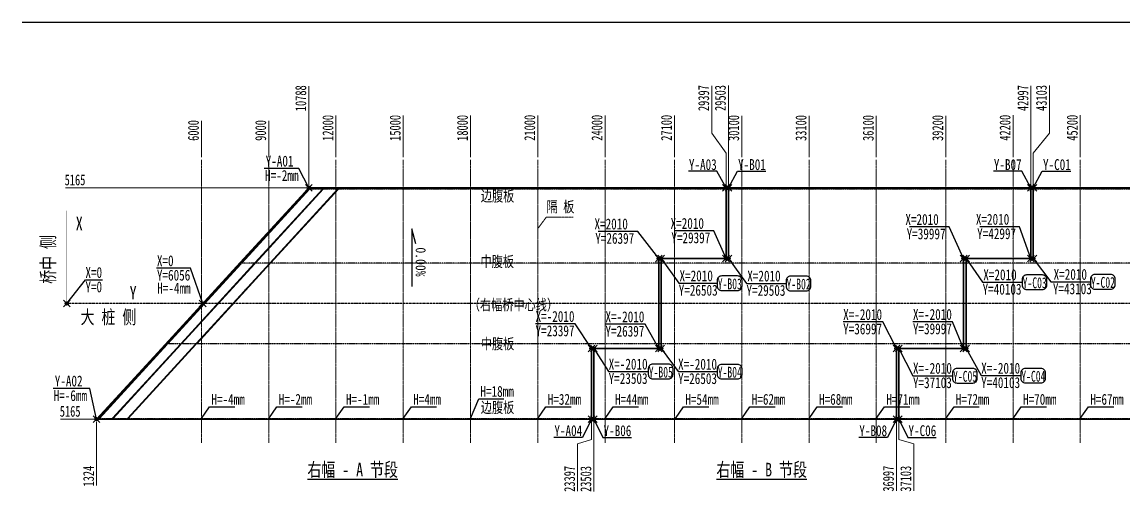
# Model space of a CAD drawing. Extents: x -158665 to 747974, y -1078007 to -307893.
# Drawn here: x 396359 to 445508, y -745301 to -723696 of the extents above; entities that cross this region are included whole.
import ezdxf

# ---------------------------------------------------------------- set-up
doc = ezdxf.new("R2010")
doc.units = 0
doc.header["$LTSCALE"] = 0.02
doc.header["$MEASUREMENT"] = 0
doc.header["$PDMODE"] = 35
doc.header["$PDSIZE"] = 150
for name, pattern in [('CENTER', [2, 1.25, -0.25, 0.25, -0.25]), ('CENTER2', [28.575, 19.05, -3.175, 3.175, -3.175]), ('PHANTOM', [63.5, 31.75, -6.35, 6.35, -6.35, 6.35, -6.35])]:
    doc.linetypes.add(name, pattern=pattern)
doc.layers.get('0').update_dxf_attribs({"linetype": 'CONTINUOUS'})
doc.layers.get('Defpoints').update_dxf_attribs({"linetype": 'CONTINUOUS'})
doc.layers.add('1图框轮廓', color=7, linetype='CONTINUOUS', lineweight=35)
doc.layers.add('3中心线层', color=1, linetype='CENTER', lineweight=13)
doc.styles.add('仿宋', font='仿宋_GB2312_1.ttf', dxfattribs={"width": 0.7})
doc.dimstyles.new('180', dxfattribs={"dimscale": 180, "dimtxt": 2.7, "dimasz": 2.5, "dimexe": 1.25, "dimexo": 0.625, "dimtad": 1, "dimdec": 0, "dimdsep": 46, "dimtxsty": '仿宋', "dimcen": 2.5, "dimclrd": 3, "dimclre": 3, "dimclrt": 4, "dimazin": 0, "dimtfac": 1, "dimtdec": 0, "dimtmove": 0, "dimatfit": 3, "dimfxl": 1.25, "dimlwd": 13, "dimlwe": 13, "dimarcsym": 0})

# ---------------------------------------------------------------- blocks, each defined once
blk = doc.blocks.new('*D371')
at = {"color": 3, "lineweight": 13, "ltscale": 3}
for p, q in [((427120, -728654), (427120, -726544)), ((427758, -729554), (427120, -728654)), ((427758, -730989), (427758, -729554))]:
    blk.add_line(p, q, dxfattribs=at)
at = {"layer": 'Defpoints', "color": 0, "ltscale": 3}
for p in [(427120, -727754), (427758, -731101), (398361, -736266)]:
    blk.add_point(p, dxfattribs=at)
at = {"color": 4, "ltscale": 3, "insert": (426764, -727093), "char_height": 486, "attachment_point": 5, "rotation": 90, "style": '仿宋'}
blk.add_mtext('29397', dxfattribs=at)
blk = doc.blocks.new('*D372')
at = {"color": 3, "lineweight": 13, "ltscale": 3}
blk.add_line((427864, -730989), (427864, -726535), dxfattribs=at)
at = {"layer": 'Defpoints', "color": 0, "ltscale": 3}
for p in [(427864, -727754), (427864, -731101), (398361, -736266)]:
    blk.add_point(p, dxfattribs=at)
at = {"color": 4, "ltscale": 3, "insert": (427509, -727088), "char_height": 486, "attachment_point": 5, "rotation": 90, "style": '仿宋'}
blk.add_mtext('29503', dxfattribs=at)
blk = doc.blocks.new('*D373')
at = {"color": 3, "lineweight": 13, "ltscale": 3}
blk.add_line((441358, -730989), (441358, -726542), dxfattribs=at)
at = {"layer": 'Defpoints', "color": 0, "ltscale": 3}
for p in [(441358, -727754), (441358, -731101), (398361, -736266)]:
    blk.add_point(p, dxfattribs=at)
at = {"color": 4, "ltscale": 3, "insert": (441003, -727092), "char_height": 486, "attachment_point": 5, "rotation": 90, "style": '仿宋'}
blk.add_mtext('42997', dxfattribs=at)
blk = doc.blocks.new('*D374')
at = {"color": 3, "lineweight": 13, "ltscale": 3}
for p, q in [((442183, -728654), (442183, -726533)), ((441464, -729554), (442183, -728654)), ((441464, -730989), (441464, -729554))]:
    blk.add_line(p, q, dxfattribs=at)
at = {"layer": 'Defpoints', "color": 0, "ltscale": 3}
for p in [(442183, -727754), (441464, -731101), (398361, -736266)]:
    blk.add_point(p, dxfattribs=at)
at = {"color": 4, "ltscale": 3, "insert": (441827, -727087), "char_height": 486, "attachment_point": 5, "rotation": 90, "style": '仿宋'}
blk.add_mtext('43103', dxfattribs=at)
blk = doc.blocks.new('*D375')
at = {"color": 3, "lineweight": 13, "ltscale": 3}
for p, q in [((463048, -728654), (463048, -726547)), ((464208, -729554), (463048, -728654)), ((464208, -730989), (464208, -729554))]:
    blk.add_line(p, q, dxfattribs=at)
at = {"layer": 'Defpoints', "color": 0, "ltscale": 3}
for p in [(463048, -727754), (464208, -731101), (398361, -736266)]:
    blk.add_point(p, dxfattribs=at)
at = {"color": 4, "ltscale": 3, "insert": (462692, -727095), "char_height": 486, "attachment_point": 5, "rotation": 90, "style": '仿宋'}
blk.add_mtext('65847', dxfattribs=at)
blk = doc.blocks.new('*D376')
at = {"color": 3, "lineweight": 13, "ltscale": 3}
for p, q in [((463842, -728654), (463842, -726538)), ((464314, -729554), (463842, -728654)), ((464314, -730989), (464314, -729554))]:
    blk.add_line(p, q, dxfattribs=at)
at = {"layer": 'Defpoints', "color": 0, "ltscale": 3}
for p in [(463842, -727754), (464314, -731101), (398361, -736266)]:
    blk.add_point(p, dxfattribs=at)
at = {"color": 4, "ltscale": 3, "insert": (463487, -727090), "char_height": 486, "attachment_point": 5, "rotation": 90, "style": '仿宋'}
blk.add_mtext('65953', dxfattribs=at)
blk = doc.blocks.new('*D377')
at = {"color": 3, "lineweight": 13, "ltscale": 3}
for p, q in [((486576, -728654), (486576, -726547)), ((486258, -729554), (486576, -728654)), ((486258, -730989), (486258, -729554))]:
    blk.add_line(p, q, dxfattribs=at)
at = {"layer": 'Defpoints', "color": 0, "ltscale": 3}
for p in [(486576, -727754), (486258, -731101), (398361, -736266)]:
    blk.add_point(p, dxfattribs=at)
at = {"color": 4, "ltscale": 3, "insert": (486221, -727095), "char_height": 486, "attachment_point": 5, "rotation": 90, "style": '仿宋'}
blk.add_mtext('87897', dxfattribs=at)
blk = doc.blocks.new('*D378')
at = {"color": 3, "lineweight": 13, "ltscale": 3}
for p, q in [((487369, -728654), (487369, -726538)), ((486364, -729554), (487369, -728654)), ((486364, -730989), (486364, -729554))]:
    blk.add_line(p, q, dxfattribs=at)
at = {"layer": 'Defpoints', "color": 0, "ltscale": 3}
for p in [(487369, -727754), (486364, -731101), (398361, -736266)]:
    blk.add_point(p, dxfattribs=at)
at = {"color": 4, "ltscale": 3, "insert": (487013, -727090), "char_height": 486, "attachment_point": 5, "rotation": 90, "style": '仿宋'}
blk.add_mtext('88003', dxfattribs=at)
blk = doc.blocks.new('*D379')
at = {"color": 3, "lineweight": 13, "ltscale": 3}
blk.add_line((404361, -729734), (404361, -728101), dxfattribs=at)
at = {"layer": 'Defpoints', "color": 0, "ltscale": 3}
for p in [(404361, -729087), (404361, -729846), (398361, -736266)]:
    blk.add_point(p, dxfattribs=at)
at = {"color": 4, "ltscale": 3, "insert": (404005, -728537), "char_height": 486, "attachment_point": 5, "rotation": 90, "style": '仿宋'}
blk.add_mtext('6000', dxfattribs=at)
blk = doc.blocks.new('*D380')
at = {"color": 3, "lineweight": 13, "ltscale": 3}
blk.add_line((407361, -729734), (407361, -728101), dxfattribs=at)
at = {"layer": 'Defpoints', "color": 0, "ltscale": 3}
for p in [(407361, -729087), (407361, -729846), (398361, -736266)]:
    blk.add_point(p, dxfattribs=at)
at = {"color": 4, "ltscale": 3, "insert": (407005, -728537), "char_height": 486, "attachment_point": 5, "rotation": 90, "style": '仿宋'}
blk.add_mtext('9000', dxfattribs=at)
blk = doc.blocks.new('*D381')
at = {"color": 3, "lineweight": 13, "ltscale": 3}
blk.add_line((409149, -730989), (409149, -726557), dxfattribs=at)
at = {"layer": 'Defpoints', "color": 0, "ltscale": 3}
for p in [(409149, -727754), (409149, -731101), (398361, -736266)]:
    blk.add_point(p, dxfattribs=at)
at = {"color": 4, "ltscale": 3, "insert": (408793, -727099), "char_height": 486, "attachment_point": 5, "rotation": 90, "style": '仿宋'}
blk.add_mtext('10788', dxfattribs=at)
blk = doc.blocks.new('*D382')
at = {"color": 3, "lineweight": 13, "ltscale": 3}
blk.add_line((410361, -729734), (410361, -727873), dxfattribs=at)
at = {"layer": 'Defpoints', "color": 0, "ltscale": 3}
for p in [(410361, -729087), (410361, -729846), (398361, -736266)]:
    blk.add_point(p, dxfattribs=at)
at = {"color": 4, "ltscale": 3, "insert": (410005, -728423), "char_height": 486, "attachment_point": 5, "rotation": 90, "style": '仿宋'}
blk.add_mtext('12000', dxfattribs=at)
blk = doc.blocks.new('*D383')
at = {"color": 3, "lineweight": 13, "ltscale": 3}
blk.add_line((413361, -729734), (413361, -727873), dxfattribs=at)
at = {"layer": 'Defpoints', "color": 0, "ltscale": 3}
for p in [(413361, -729087), (413361, -729846), (398361, -736266)]:
    blk.add_point(p, dxfattribs=at)
at = {"color": 4, "ltscale": 3, "insert": (413005, -728423), "char_height": 486, "attachment_point": 5, "rotation": 90, "style": '仿宋'}
blk.add_mtext('15000', dxfattribs=at)
blk = doc.blocks.new('*D384')
at = {"color": 3, "lineweight": 13, "ltscale": 3}
blk.add_line((416361, -729734), (416361, -727873), dxfattribs=at)
at = {"layer": 'Defpoints', "color": 0, "ltscale": 3}
for p in [(416361, -729087), (416361, -729846), (398361, -736266)]:
    blk.add_point(p, dxfattribs=at)
at = {"color": 4, "ltscale": 3, "insert": (416005, -728423), "char_height": 486, "attachment_point": 5, "rotation": 90, "style": '仿宋'}
blk.add_mtext('18000', dxfattribs=at)
blk = doc.blocks.new('*D385')
at = {"color": 3, "lineweight": 13, "ltscale": 3}
blk.add_line((419361, -729734), (419361, -727862), dxfattribs=at)
at = {"layer": 'Defpoints', "color": 0, "ltscale": 3}
for p in [(419361, -729087), (419361, -729846), (398361, -736266)]:
    blk.add_point(p, dxfattribs=at)
at = {"color": 4, "ltscale": 3, "insert": (419005, -728418), "char_height": 486, "attachment_point": 5, "rotation": 90, "style": '仿宋'}
blk.add_mtext('21000', dxfattribs=at)
blk = doc.blocks.new('*D386')
at = {"color": 3, "lineweight": 13, "ltscale": 3}
blk.add_line((428461, -729734), (428461, -727880), dxfattribs=at)
at = {"layer": 'Defpoints', "color": 0, "ltscale": 3}
for p in [(428461, -729087), (428461, -729846), (398361, -736266)]:
    blk.add_point(p, dxfattribs=at)
at = {"color": 4, "ltscale": 3, "insert": (428105, -728427), "char_height": 486, "attachment_point": 5, "rotation": 90, "style": '仿宋'}
blk.add_mtext('30100', dxfattribs=at)
blk = doc.blocks.new('*D387')
at = {"color": 3, "lineweight": 13, "ltscale": 3}
blk.add_line((431461, -729734), (431461, -727880), dxfattribs=at)
at = {"layer": 'Defpoints', "color": 0, "ltscale": 3}
for p in [(431461, -729087), (431461, -729846), (398361, -736266)]:
    blk.add_point(p, dxfattribs=at)
at = {"color": 4, "ltscale": 3, "insert": (431105, -728427), "char_height": 486, "attachment_point": 5, "rotation": 90, "style": '仿宋'}
blk.add_mtext('33100', dxfattribs=at)
blk = doc.blocks.new('*D388')
at = {"color": 3, "lineweight": 13, "ltscale": 3}
blk.add_line((434461, -729734), (434461, -727880), dxfattribs=at)
at = {"layer": 'Defpoints', "color": 0, "ltscale": 3}
for p in [(434461, -729087), (434461, -729846), (398361, -736266)]:
    blk.add_point(p, dxfattribs=at)
at = {"color": 4, "ltscale": 3, "insert": (434105, -728427), "char_height": 486, "attachment_point": 5, "rotation": 90, "style": '仿宋'}
blk.add_mtext('36100', dxfattribs=at)
blk = doc.blocks.new('*D391')
at = {"color": 3, "lineweight": 13, "ltscale": 3}
blk.add_line((437561, -729734), (437561, -727880), dxfattribs=at)
at = {"layer": 'Defpoints', "color": 0, "ltscale": 3}
for p in [(437561, -729087), (437561, -729846), (398361, -736266)]:
    blk.add_point(p, dxfattribs=at)
at = {"color": 4, "ltscale": 3, "insert": (437205, -728427), "char_height": 486, "attachment_point": 5, "rotation": 90, "style": '仿宋'}
blk.add_mtext('39200', dxfattribs=at)
blk = doc.blocks.new('*D392')
at = {"color": 3, "lineweight": 13, "ltscale": 3}
blk.add_line((443561, -729734), (443561, -727860), dxfattribs=at)
at = {"layer": 'Defpoints', "color": 0, "ltscale": 3}
for p in [(443561, -729087), (443561, -729846), (398361, -736266)]:
    blk.add_point(p, dxfattribs=at)
at = {"color": 4, "ltscale": 3, "insert": (443205, -728417), "char_height": 486, "attachment_point": 5, "rotation": 90, "style": '仿宋'}
blk.add_mtext('45200', dxfattribs=at)
blk = doc.blocks.new('*D393')
at = {"color": 3, "lineweight": 13, "ltscale": 3}
blk.add_line((422361, -729734), (422361, -727862), dxfattribs=at)
at = {"layer": 'Defpoints', "color": 0, "ltscale": 3}
for p in [(422361, -729087), (422361, -729846), (398361, -736266)]:
    blk.add_point(p, dxfattribs=at)
at = {"color": 4, "ltscale": 3, "insert": (422005, -728418), "char_height": 486, "attachment_point": 5, "rotation": 90, "style": '仿宋'}
blk.add_mtext('24000', dxfattribs=at)
blk = doc.blocks.new('*D394')
at = {"color": 3, "lineweight": 13, "ltscale": 3}
blk.add_line((425461, -729734), (425461, -727862), dxfattribs=at)
at = {"layer": 'Defpoints', "color": 0, "ltscale": 3}
for p in [(425461, -729087), (425461, -729846), (398361, -736266)]:
    blk.add_point(p, dxfattribs=at)
at = {"color": 4, "ltscale": 3, "insert": (425105, -728418), "char_height": 486, "attachment_point": 5, "rotation": 90, "style": '仿宋'}
blk.add_mtext('27100', dxfattribs=at)
blk = doc.blocks.new('*D395')
at = {"color": 3, "lineweight": 13, "ltscale": 3}
blk.add_line((446561, -729734), (446561, -727860), dxfattribs=at)
at = {"layer": 'Defpoints', "color": 0, "ltscale": 3}
for p in [(446561, -729087), (446561, -729846), (398361, -736266)]:
    blk.add_point(p, dxfattribs=at)
at = {"color": 4, "ltscale": 3, "insert": (446205, -728417), "char_height": 486, "attachment_point": 5, "rotation": 90, "style": '仿宋'}
blk.add_mtext('48200', dxfattribs=at)
blk = doc.blocks.new('*D396')
at = {"color": 3, "lineweight": 13, "ltscale": 3}
blk.add_line((449561, -729734), (449561, -727867), dxfattribs=at)
at = {"layer": 'Defpoints', "color": 0, "ltscale": 3}
for p in [(449561, -729087), (449561, -729846), (398361, -736266)]:
    blk.add_point(p, dxfattribs=at)
at = {"color": 4, "ltscale": 3, "insert": (449205, -728421), "char_height": 486, "attachment_point": 5, "rotation": 90, "style": '仿宋'}
blk.add_mtext('51200', dxfattribs=at)
blk = doc.blocks.new('*D397')
at = {"color": 3, "lineweight": 13, "ltscale": 3}
blk.add_line((452461, -729734), (452461, -727867), dxfattribs=at)
at = {"layer": 'Defpoints', "color": 0, "ltscale": 3}
for p in [(452461, -729087), (452461, -729846), (398361, -736266)]:
    blk.add_point(p, dxfattribs=at)
at = {"color": 4, "ltscale": 3, "insert": (452105, -728421), "char_height": 486, "attachment_point": 5, "rotation": 90, "style": '仿宋'}
blk.add_mtext('54100', dxfattribs=at)
blk = doc.blocks.new('*D398')
at = {"color": 3, "lineweight": 13, "ltscale": 3}
blk.add_line((455561, -729734), (455561, -727867), dxfattribs=at)
at = {"layer": 'Defpoints', "color": 0, "ltscale": 3}
for p in [(455561, -729087), (455561, -729846), (398361, -736266)]:
    blk.add_point(p, dxfattribs=at)
at = {"color": 4, "ltscale": 3, "insert": (455205, -728421), "char_height": 486, "attachment_point": 5, "rotation": 90, "style": '仿宋'}
blk.add_mtext('57200', dxfattribs=at)
blk = doc.blocks.new('*D399')
at = {"color": 3, "lineweight": 13, "ltscale": 3}
blk.add_line((458661, -729734), (458661, -727865), dxfattribs=at)
at = {"layer": 'Defpoints', "color": 0, "ltscale": 3}
for p in [(458661, -729087), (458661, -729846), (398361, -736266)]:
    blk.add_point(p, dxfattribs=at)
at = {"color": 4, "ltscale": 3, "insert": (458305, -728420), "char_height": 486, "attachment_point": 5, "rotation": 90, "style": '仿宋'}
blk.add_mtext('60300', dxfattribs=at)
blk = doc.blocks.new('*D400')
at = {"color": 3, "lineweight": 13, "ltscale": 3}
blk.add_line((461561, -729734), (461561, -727865), dxfattribs=at)
at = {"layer": 'Defpoints', "color": 0, "ltscale": 3}
for p in [(461561, -729087), (461561, -729846), (398361, -736266)]:
    blk.add_point(p, dxfattribs=at)
at = {"color": 4, "ltscale": 3, "insert": (461205, -728420), "char_height": 486, "attachment_point": 5, "rotation": 90, "style": '仿宋'}
blk.add_mtext('63200', dxfattribs=at)
blk = doc.blocks.new('*D401')
at = {"color": 3, "lineweight": 13, "ltscale": 3}
blk.add_line((440561, -729734), (440561, -727860), dxfattribs=at)
at = {"layer": 'Defpoints', "color": 0, "ltscale": 3}
for p in [(440561, -729087), (440561, -729846), (398361, -736266)]:
    blk.add_point(p, dxfattribs=at)
at = {"color": 4, "ltscale": 3, "insert": (440205, -728417), "char_height": 486, "attachment_point": 5, "rotation": 90, "style": '仿宋'}
blk.add_mtext('42200', dxfattribs=at)
blk = doc.blocks.new('*D402')
at = {"color": 3, "lineweight": 13, "ltscale": 3}
blk.add_line((464661, -729734), (464661, -727865), dxfattribs=at)
at = {"layer": 'Defpoints', "color": 0, "ltscale": 3}
for p in [(464661, -729087), (464661, -729846), (398361, -736266)]:
    blk.add_point(p, dxfattribs=at)
at = {"color": 4, "ltscale": 3, "insert": (464305, -728420), "char_height": 486, "attachment_point": 5, "rotation": 90, "style": '仿宋'}
blk.add_mtext('66300', dxfattribs=at)
blk = doc.blocks.new('*D403')
at = {"color": 3, "lineweight": 13, "ltscale": 3}
blk.add_line((467661, -729734), (467661, -727865), dxfattribs=at)
at = {"layer": 'Defpoints', "color": 0, "ltscale": 3}
for p in [(467661, -729087), (467661, -729846), (398361, -736266)]:
    blk.add_point(p, dxfattribs=at)
at = {"color": 4, "ltscale": 3, "insert": (467305, -728420), "char_height": 486, "attachment_point": 5, "rotation": 90, "style": '仿宋'}
blk.add_mtext('69300', dxfattribs=at)
blk = doc.blocks.new('*D404')
at = {"color": 3, "lineweight": 13, "ltscale": 3}
blk.add_line((470661, -729734), (470661, -727865), dxfattribs=at)
at = {"layer": 'Defpoints', "color": 0, "ltscale": 3}
for p in [(470661, -729087), (470661, -729846), (398361, -736266)]:
    blk.add_point(p, dxfattribs=at)
at = {"color": 4, "ltscale": 3, "insert": (470305, -728420), "char_height": 486, "attachment_point": 5, "rotation": 90, "style": '仿宋'}
blk.add_mtext('72300', dxfattribs=at)
blk = doc.blocks.new('*D405')
at = {"color": 3, "lineweight": 13, "ltscale": 3}
blk.add_line((473661, -729734), (473661, -727865), dxfattribs=at)
at = {"layer": 'Defpoints', "color": 0, "ltscale": 3}
for p in [(473661, -729087), (473661, -729846), (398361, -736266)]:
    blk.add_point(p, dxfattribs=at)
at = {"color": 4, "ltscale": 3, "insert": (473305, -728420), "char_height": 486, "attachment_point": 5, "rotation": 90, "style": '仿宋'}
blk.add_mtext('75300', dxfattribs=at)
blk = doc.blocks.new('*D406')
at = {"color": 3, "lineweight": 13, "ltscale": 3}
blk.add_line((476661, -729734), (476661, -727865), dxfattribs=at)
at = {"layer": 'Defpoints', "color": 0, "ltscale": 3}
for p in [(476661, -729087), (476661, -729846), (398361, -736266)]:
    blk.add_point(p, dxfattribs=at)
at = {"color": 4, "ltscale": 3, "insert": (476305, -728420), "char_height": 486, "attachment_point": 5, "rotation": 90, "style": '仿宋'}
blk.add_mtext('78300', dxfattribs=at)
blk = doc.blocks.new('*D407')
at = {"color": 3, "lineweight": 13, "ltscale": 3}
blk.add_line((479661, -729734), (479661, -727865), dxfattribs=at)
at = {"layer": 'Defpoints', "color": 0, "ltscale": 3}
for p in [(479661, -729087), (479661, -729846), (398361, -736266)]:
    blk.add_point(p, dxfattribs=at)
at = {"color": 4, "ltscale": 3, "insert": (479305, -728420), "char_height": 486, "attachment_point": 5, "rotation": 90, "style": '仿宋'}
blk.add_mtext('81300', dxfattribs=at)
blk = doc.blocks.new('*D408')
at = {"color": 3, "lineweight": 13, "ltscale": 3}
blk.add_line((482761, -729734), (482761, -727865), dxfattribs=at)
at = {"layer": 'Defpoints', "color": 0, "ltscale": 3}
for p in [(482761, -729087), (482761, -729846), (398361, -736266)]:
    blk.add_point(p, dxfattribs=at)
at = {"color": 4, "ltscale": 3, "insert": (482405, -728420), "char_height": 486, "attachment_point": 5, "rotation": 90, "style": '仿宋'}
blk.add_mtext('84400', dxfattribs=at)
blk = doc.blocks.new('*D409')
at = {"color": 3, "lineweight": 13, "ltscale": 3}
blk.add_line((485761, -729734), (485761, -727865), dxfattribs=at)
at = {"layer": 'Defpoints', "color": 0, "ltscale": 3}
for p in [(485761, -729087), (485761, -729846), (398361, -736266)]:
    blk.add_point(p, dxfattribs=at)
at = {"color": 4, "ltscale": 3, "insert": (485405, -728420), "char_height": 486, "attachment_point": 5, "rotation": 90, "style": '仿宋'}
blk.add_mtext('87400', dxfattribs=at)
blk = doc.blocks.new('*D410')
at = {"color": 3, "lineweight": 13, "ltscale": 3}
blk.add_line((488761, -729734), (488761, -727865), dxfattribs=at)
at = {"layer": 'Defpoints', "color": 0, "ltscale": 3}
for p in [(488761, -729087), (488761, -729846), (398361, -736266)]:
    blk.add_point(p, dxfattribs=at)
at = {"color": 4, "ltscale": 3, "insert": (488405, -728420), "char_height": 486, "attachment_point": 5, "rotation": 90, "style": '仿宋'}
blk.add_mtext('90400', dxfattribs=at)
blk = doc.blocks.new('*D411')
at = {"color": 3, "lineweight": 13, "ltscale": 3}
blk.add_line((491761, -729734), (491761, -727865), dxfattribs=at)
at = {"layer": 'Defpoints', "color": 0, "ltscale": 3}
for p in [(491761, -729087), (491761, -729846), (398361, -736266)]:
    blk.add_point(p, dxfattribs=at)
at = {"color": 4, "ltscale": 3, "insert": (491405, -728420), "char_height": 486, "attachment_point": 5, "rotation": 90, "style": '仿宋'}
blk.add_mtext('93400', dxfattribs=at)
blk = doc.blocks.new('*D412')
at = {"color": 3, "lineweight": 13, "ltscale": 3}
blk.add_line((494761, -729734), (494761, -727865), dxfattribs=at)
at = {"layer": 'Defpoints', "color": 0, "ltscale": 3}
for p in [(494761, -729087), (494761, -729846), (398361, -736266)]:
    blk.add_point(p, dxfattribs=at)
at = {"color": 4, "ltscale": 3, "insert": (494405, -728420), "char_height": 486, "attachment_point": 5, "rotation": 90, "style": '仿宋'}
blk.add_mtext('96400', dxfattribs=at)
blk = doc.blocks.new('*D413')
at = {"color": 3, "lineweight": 13, "ltscale": 3}
blk.add_line((497761, -729734), (497761, -727865), dxfattribs=at)
at = {"layer": 'Defpoints', "color": 0, "ltscale": 3}
for p in [(497761, -729087), (497761, -729846), (398361, -736266)]:
    blk.add_point(p, dxfattribs=at)
at = {"color": 4, "ltscale": 3, "insert": (497405, -728420), "char_height": 486, "attachment_point": 5, "rotation": 90, "style": '仿宋'}
blk.add_mtext('99400', dxfattribs=at)
blk = doc.blocks.new('*D414')
at = {"color": 3, "lineweight": 13, "ltscale": 3}
blk.add_line((500761, -729734), (500761, -727637), dxfattribs=at)
at = {"layer": 'Defpoints', "color": 0, "ltscale": 3}
for p in [(500761, -729087), (500761, -729846), (398361, -736266)]:
    blk.add_point(p, dxfattribs=at)
at = {"color": 4, "ltscale": 3, "insert": (500405, -728306), "char_height": 486, "attachment_point": 5, "rotation": 90, "style": '仿宋'}
blk.add_mtext('102400', dxfattribs=at)
blk = doc.blocks.new('*D415')
at = {"color": 3, "lineweight": 13, "ltscale": 3}
blk.add_line((503761, -729734), (503761, -727637), dxfattribs=at)
at = {"layer": 'Defpoints', "color": 0, "ltscale": 3}
for p in [(503761, -729087), (503761, -729846), (398361, -736266)]:
    blk.add_point(p, dxfattribs=at)
at = {"color": 4, "ltscale": 3, "insert": (503405, -728306), "char_height": 486, "attachment_point": 5, "rotation": 90, "style": '仿宋'}
blk.add_mtext('105400', dxfattribs=at)
blk = doc.blocks.new('*D416')
at = {"color": 3, "lineweight": 13, "ltscale": 3}
blk.add_line((506536, -730989), (506536, -726321), dxfattribs=at)
at = {"layer": 'Defpoints', "color": 0, "ltscale": 3}
for p in [(506536, -727754), (506536, -731101), (398361, -736266)]:
    blk.add_point(p, dxfattribs=at)
at = {"color": 4, "ltscale": 3, "insert": (506180, -726981), "char_height": 486, "attachment_point": 5, "rotation": 90, "style": '仿宋'}
blk.add_mtext('108175', dxfattribs=at)
blk = doc.blocks.new('*D421')
at = {"color": 3, "lineweight": 13, "ltscale": 3}
blk.add_line((506648, -731101), (508686, -731101), dxfattribs=at)
at = {"layer": 'Defpoints', "color": 0, "ltscale": 3}
for p in [(506536, -731101), (507719, -731101), (398361, -736266)]:
    blk.add_point(p, dxfattribs=at)
at = {"color": 4, "ltscale": 3, "insert": (508259, -730746), "char_height": 486, "attachment_point": 5, "style": '仿宋'}
blk.add_mtext('5165', dxfattribs=at)
blk = doc.blocks.new('*D422')
at = {"color": 3, "lineweight": 13, "ltscale": 3}
blk.add_line((500684, -741431), (508702, -741431), dxfattribs=at)
at = {"layer": 'Defpoints', "color": 0, "ltscale": 3}
for p in [(398361, -736266), (500572, -741431), (507734, -741431)]:
    blk.add_point(p, dxfattribs=at)
at = {"color": 4, "ltscale": 3, "insert": (508274, -741076), "char_height": 486, "attachment_point": 5, "style": '仿宋'}
blk.add_mtext('5165', dxfattribs=at)
blk = doc.blocks.new('*D423')
at = {"color": 3, "lineweight": 13, "ltscale": 3}
blk.add_line((502627, -738066), (508670, -738066), dxfattribs=at)
at = {"layer": 'Defpoints', "color": 0, "ltscale": 3}
for p in [(398361, -736266), (502514, -738066), (507692, -738066)]:
    blk.add_point(p, dxfattribs=at)
at = {"color": 4, "ltscale": 3, "insert": (508237, -737711), "char_height": 486, "attachment_point": 5, "style": '仿宋'}
blk.add_mtext('1800', dxfattribs=at)
blk = doc.blocks.new('*D424')
at = {"color": 3, "lineweight": 13, "ltscale": 3}
blk.add_line((504705, -734466), (508618, -734466), dxfattribs=at)
at = {"layer": 'Defpoints', "color": 0, "ltscale": 3}
for p in [(504593, -734466), (507639, -734466), (398361, -736266)]:
    blk.add_point(p, dxfattribs=at)
at = {"color": 4, "ltscale": 3, "insert": (508185, -734111), "char_height": 486, "attachment_point": 5, "style": '仿宋'}
blk.add_mtext('1800', dxfattribs=at)
blk = doc.blocks.new('*D425')
at = {"color": 3, "lineweight": 13, "ltscale": 3}
for p, q in [((506625, -731141), (507413, -731141)), ((507413, -731141), (506866, -731824)), ((506866, -731824), (508733, -731824))]:
    blk.add_line(p, q, dxfattribs=at)
at = {"layer": 'Defpoints', "color": 0, "ltscale": 3}
for p in [(506513, -731141), (507766, -731824), (398361, -736266)]:
    blk.add_point(p, dxfattribs=at)
at = {"color": 4, "ltscale": 3, "insert": (508306, -731469), "char_height": 486, "attachment_point": 5, "style": '仿宋'}
blk.add_mtext('5125', dxfattribs=at)
blk = doc.blocks.new('*D426')
at = {"color": 3, "lineweight": 13, "ltscale": 3}
for p, q in [((505952, -741391), (506852, -740591)), ((506852, -740591), (508720, -740591)), ((500707, -741391), (505952, -741391))]:
    blk.add_line(p, q, dxfattribs=at)
at = {"layer": 'Defpoints', "color": 0, "ltscale": 3}
for p in [(398361, -736266), (507752, -740591), (500595, -741391)]:
    blk.add_point(p, dxfattribs=at)
at = {"color": 4, "ltscale": 3, "insert": (508292, -740235), "char_height": 486, "attachment_point": 5, "style": '仿宋'}
blk.add_mtext('5125', dxfattribs=at)
blk = doc.blocks.new('*D427')
at = {"color": 3, "lineweight": 13, "ltscale": 3}
blk.add_line((399685, -741544), (399685, -744393), dxfattribs=at)
at = {"layer": 'Defpoints', "color": 0, "ltscale": 3}
for p in [(398361, -736266), (399685, -741431), (399685, -743430)]:
    blk.add_point(p, dxfattribs=at)
at = {"color": 4, "ltscale": 3, "insert": (399329, -743968), "char_height": 486, "attachment_point": 5, "rotation": 90, "style": '仿宋'}
blk.add_mtext('1324', dxfattribs=at)
blk = doc.blocks.new('*D428')
at = {"color": 3, "lineweight": 13, "ltscale": 3}
for p, q in [((421758, -741544), (421758, -742331)), ((421758, -742331), (421137, -742530)), ((421137, -742530), (421137, -744640))]:
    blk.add_line(p, q, dxfattribs=at)
at = {"layer": 'Defpoints', "color": 0, "ltscale": 3}
for p in [(398361, -736266), (421758, -741431), (421137, -743430)]:
    blk.add_point(p, dxfattribs=at)
at = {"color": 4, "ltscale": 3, "insert": (420782, -744091), "char_height": 486, "attachment_point": 5, "rotation": 90, "style": '仿宋'}
blk.add_mtext('23397', dxfattribs=at)
blk = doc.blocks.new('*D429')
at = {"color": 3, "lineweight": 13, "ltscale": 3}
blk.add_line((421864, -741544), (421864, -744649), dxfattribs=at)
at = {"layer": 'Defpoints', "color": 0, "ltscale": 3}
for p in [(398361, -736266), (421864, -741431), (421864, -743430)]:
    blk.add_point(p, dxfattribs=at)
at = {"color": 4, "ltscale": 3, "insert": (421509, -744096), "char_height": 486, "attachment_point": 5, "rotation": 90, "style": '仿宋'}
blk.add_mtext('23503', dxfattribs=at)
blk = doc.blocks.new('*D430')
at = {"color": 3, "lineweight": 13, "ltscale": 3}
blk.add_line((435358, -741544), (435358, -744621), dxfattribs=at)
at = {"layer": 'Defpoints', "color": 0, "ltscale": 3}
for p in [(398361, -736266), (435358, -741431), (435358, -743430)]:
    blk.add_point(p, dxfattribs=at)
at = {"color": 4, "ltscale": 3, "insert": (435003, -744082), "char_height": 486, "attachment_point": 5, "rotation": 90, "style": '仿宋'}
blk.add_mtext('36997', dxfattribs=at)
blk = doc.blocks.new('*D431')
at = {"color": 3, "lineweight": 13, "ltscale": 3}
for p, q in [((435464, -741544), (435464, -742331)), ((435464, -742331), (436133, -742530)), ((436133, -742530), (436133, -744631))]:
    blk.add_line(p, q, dxfattribs=at)
at = {"layer": 'Defpoints', "color": 0, "ltscale": 3}
for p in [(398361, -736266), (435464, -741431), (436133, -743430)]:
    blk.add_point(p, dxfattribs=at)
at = {"color": 4, "ltscale": 3, "insert": (435778, -744086), "char_height": 486, "attachment_point": 5, "rotation": 90, "style": '仿宋'}
blk.add_mtext('37103', dxfattribs=at)
blk = doc.blocks.new('*D432')
at = {"color": 3, "lineweight": 13, "ltscale": 3}
for p, q in [((458308, -741544), (458308, -742331)), ((458308, -742331), (457569, -742530)), ((457569, -742530), (457569, -744634))]:
    blk.add_line(p, q, dxfattribs=at)
at = {"layer": 'Defpoints', "color": 0, "ltscale": 3}
for p in [(398361, -736266), (458308, -741431), (457569, -743430)]:
    blk.add_point(p, dxfattribs=at)
at = {"color": 4, "ltscale": 3, "insert": (457213, -744088), "char_height": 486, "attachment_point": 5, "rotation": 90, "style": '仿宋'}
blk.add_mtext('59947', dxfattribs=at)
blk = doc.blocks.new('*D433')
at = {"color": 3, "lineweight": 13, "ltscale": 3}
for p, q in [((458414, -741544), (458414, -742331)), ((458414, -742331), (458554, -742530)), ((458554, -742530), (458554, -744645))]:
    blk.add_line(p, q, dxfattribs=at)
at = {"layer": 'Defpoints', "color": 0, "ltscale": 3}
for p in [(398361, -736266), (458414, -741431), (458554, -743430)]:
    blk.add_point(p, dxfattribs=at)
at = {"color": 4, "ltscale": 3, "insert": (458199, -744094), "char_height": 486, "attachment_point": 5, "rotation": 90, "style": '仿宋'}
blk.add_mtext('60053', dxfattribs=at)
blk = doc.blocks.new('*D434')
at = {"color": 3, "lineweight": 13, "ltscale": 3}
blk.add_line((480258, -741544), (480258, -744636), dxfattribs=at)
at = {"layer": 'Defpoints', "color": 0, "ltscale": 3}
for p in [(398361, -736266), (480258, -741431), (480258, -743430)]:
    blk.add_point(p, dxfattribs=at)
at = {"color": 4, "ltscale": 3, "insert": (479903, -744089), "char_height": 486, "attachment_point": 5, "rotation": 90, "style": '仿宋'}
blk.add_mtext('81897', dxfattribs=at)
blk = doc.blocks.new('*D435')
at = {"color": 3, "lineweight": 13, "ltscale": 3}
for p, q in [((480364, -741544), (480364, -742331)), ((480364, -742331), (481085, -742530)), ((481085, -742530), (481085, -744645))]:
    blk.add_line(p, q, dxfattribs=at)
at = {"layer": 'Defpoints', "color": 0, "ltscale": 3}
for p in [(398361, -736266), (480364, -741431), (481085, -743430)]:
    blk.add_point(p, dxfattribs=at)
at = {"color": 4, "ltscale": 3, "insert": (480729, -744094), "char_height": 486, "attachment_point": 5, "rotation": 90, "style": '仿宋'}
blk.add_mtext('82003', dxfattribs=at)
blk = doc.blocks.new('*D436')
at = {"color": 3, "lineweight": 13, "ltscale": 3}
blk.add_line((500572, -741544), (500572, -744851), dxfattribs=at)
at = {"layer": 'Defpoints', "color": 0, "ltscale": 3}
for p in [(398361, -736266), (500572, -741431), (500572, -743430)]:
    blk.add_point(p, dxfattribs=at)
at = {"color": 4, "ltscale": 3, "insert": (500216, -744197), "char_height": 486, "attachment_point": 5, "rotation": 90, "style": '仿宋'}
blk.add_mtext('102211', dxfattribs=at)
blk = doc.blocks.new('*D437')
at = {"color": 3, "lineweight": 13, "ltscale": 3}
blk.add_line((399572, -741431), (398078, -741431), dxfattribs=at)
at = {"layer": 'Defpoints', "color": 0, "ltscale": 3}
for p in [(398361, -736266), (399046, -741431), (399685, -741431)]:
    blk.add_point(p, dxfattribs=at)
at = {"color": 4, "ltscale": 3, "insert": (398506, -741076), "char_height": 486, "attachment_point": 5, "style": '仿宋'}
blk.add_mtext('5165', dxfattribs=at)
blk = doc.blocks.new('*D438')
at = {"color": 3, "lineweight": 13, "ltscale": 3}
blk.add_line((409036, -731101), (398294, -731101), dxfattribs=at)
at = {"layer": 'Defpoints', "color": 0, "ltscale": 3}
for p in [(399262, -731101), (409149, -731101), (398361, -736266)]:
    blk.add_point(p, dxfattribs=at)
at = {"color": 4, "ltscale": 3, "insert": (398722, -730746), "char_height": 486, "attachment_point": 5, "style": '仿宋'}
blk.add_mtext('5165', dxfattribs=at)

msp = doc.modelspace()

# ---------------------------------------------------------------- linework, layer by layer
at = {"color": 33, "ltscale": 3}
msp.add_line((396359.5, -723696.1), (511169.6, -723696.1), dxfattribs=at)
at = {"color": 7, "linetype": 'PHANTOM', "ltscale": 10}
for p, q in [((506112.6, -731141), (409112.2, -731141)), ((409112.2, -731141), (506512.6, -731141)), ((504592.9, -734466), (406066, -734466)), ((502514.4, -738066), (402767.8, -738066)), ((399721.6, -741391), (500594.7, -741391))]:
    msp.add_line(p, q, dxfattribs=at)
at = {"color": 33}
for p, q in [((423819.7, -733042.5), (422052.3, -733042.5)), ((424758.1, -734256), (423819.7, -733042.5)), ((427212.7, -733019.3), (425445.4, -733019.3)), ((427758.1, -734256), (427212.7, -733019.3)), ((437707.4, -732842.7), (435940.1, -732842.7)), ((438358.1, -734256), (437707.4, -732842.7)), ((440852, -732834.9), (439084.6, -732834.9)), ((441358.1, -734256), (440852, -732834.9)), ((424864.1, -734256), (425656.7, -735359.1)), ((427864.1, -734256), (428667.4, -735367.1)), ((438464.1, -734256), (439197.8, -735311.5)), ((441464.1, -734256), (442241.5, -735293.7)), ((403873.7, -734687), (402358.5, -734687)), ((404416.9, -736266), (403873.7, -734687)), ((398360.9, -736266), (399185, -735209.5)), ((399185, -735209.5), (399943.6, -735209.5)), ((425656.7, -735359.1), (427366.3, -735359.1)), ((428667.4, -735367.1), (430434.8, -735367.1)), ((439197.8, -735311.5), (440965.2, -735311.5)), ((442241.5, -735293.7), (444008.8, -735293.7)), ((421029.5, -737171.5), (419262.1, -737171.5)), ((421758.1, -738276), (421029.5, -737171.5)), ((424147.3, -737186.2), (422379.9, -737186.2)), ((424758.1, -738276), (424147.3, -737186.2)), ((434749.2, -737086.7), (432981.9, -737086.7)), ((435358.1, -738276), (434749.2, -737086.7)), ((437860.9, -737081.7), (436093.6, -737081.7)), ((438358.1, -738276), (437860.9, -737081.7)), ((421864.1, -738276), (422522.4, -739299.1)), ((424864.1, -738276), (425618.6, -739304)), ((435464.1, -738276), (436094.6, -739486.1)), ((438464.1, -738276), (439138.7, -739482.9)), ((422522.4, -739299.1), (424289.8, -739299.1)), ((425618.6, -739304), (427386, -739304)), ((436094.6, -739486.1), (437861.9, -739486.1)), ((439138.7, -739482.9), (440906.1, -739482.9))]:
    msp.add_line(p, q, dxfattribs=at)
at = {"color": 2, "ltscale": 3}
for p, q in [((408363.4, -733466), (408314.3, -733466)), ((406347.8, -735666), (406289, -735666))]:
    msp.add_line(p, q, dxfattribs=at)
at = {"color": 6, "linetype": 'PHANTOM', "ltscale": 15}
msp.add_line((510510.2, -736266), (398360.9, -736266), dxfattribs=at)
at = {"color": 6}
for points in [[(409148.8, -731101), (408699.9, -730236.9), (407162.1, -730236.9)], [(427758.1, -731101), (427355.7, -730359.8), (426085.6, -730359.8)], [(427864.1, -731101), (428266.5, -730359.8), (429536.5, -730359.8)], [(441358.1, -731101), (440955.7, -730359.8), (439685.6, -730359.8)], [(441464.1, -731101), (441866.5, -730359.8), (443136.5, -730359.8)], [(399684.9, -741431), (399389.3, -740054), (397754.2, -740054)], [(421758.1, -741431), (421355.7, -742239.4), (420085.6, -742239.4)], [(421864.1, -741431), (422266.5, -742239.4), (423536.5, -742239.4)], [(435358.1, -741431), (434955.7, -742239.4), (433685.6, -742239.4)], [(435464.1, -741431), (435866.5, -742239.4), (437136.5, -742239.4)]]:
    msp.add_lwpolyline(points, dxfattribs=at)
at = {"color": 7, "ltscale": 3}
for points in [[(406162.9, -734458), (406143.7, -734440.5), (409166.5, -731141), (409185.6, -731158.6), (406162.9, -734458)], [(406769.1, -734458), (406749.9, -734440.5), (409772.7, -731141), (409791.9, -731158.6), (406769.1, -734458)], [(407447.2, -734458), (407428, -734440.5), (410450.8, -731141), (410470, -731158.6), (407447.2, -734458)], [(402864.7, -738058), (402845.5, -738040.5), (406112.9, -734474), (406132.1, -734491.6), (402864.7, -738058)], [(403470.9, -738058), (403451.8, -738040.5), (406719.2, -734474), (406738.3, -734491.6), (403470.9, -738058)], [(404149, -738058), (404129.9, -738040.5), (407397.3, -734474), (407416.4, -734491.6), (404149, -738058)], [(399811.2, -741391), (399792, -741373.5), (402814.8, -738074), (402833.9, -738091.6), (399811.2, -741391)], [(400417.4, -741391), (400398.2, -741373.5), (403421, -738074), (403440.2, -738091.6), (400417.4, -741391)], [(401095.5, -741391), (401076.3, -741373.5), (404099.1, -738074), (404118.3, -738091.6), (401095.5, -741391)]]:
    msp.add_lwpolyline(points, dxfattribs=at)
msp.add_lwpolyline([(402435.2, -736266, 0, 250, 0), (401560.2, -736266, 20, 20, 0), (398360.9, -736266, 20, 20, 0), (398360.9, -732973.6, 250, 0, 0), (398360.9, -732098.6, 0, 0, 0)], format="xyseb", dxfattribs=at)
at = {"color": 33}
msp.add_lwpolyline([(413928.7, -733603.5), (413747.9, -732928.5), (413747.9, -735495.7)], dxfattribs=at)
at = {"color": 6}
for points in [[(427566.3, -735684.8), (428271.6, -735684.8, 0.4142136), (428471.6, -735484.8), (428471.6, -735233.4, 0.4142136), (428271.6, -735033.4), (427566.3, -735033.4, 0.4142136), (427366.3, -735233.4), (427366.3, -735484.8, 0.4142136)], [(430634.8, -735692.8), (431340.1, -735692.8, 0.4142136), (431540.1, -735492.8), (431540.1, -735241.4, 0.4142136), (431340.1, -735041.4), (430634.8, -735041.4, 0.4142136), (430434.8, -735241.4), (430434.8, -735492.8, 0.4142136)], [(441165.2, -735637.2), (441870.5, -735637.2, 0.4142136), (442070.5, -735437.2), (442070.5, -735185.8, 0.4142136), (441870.5, -734985.8), (441165.2, -734985.8, 0.4142136), (440965.2, -735185.8), (440965.2, -735437.2, 0.4142136)], [(444208.8, -735619.3), (444914.1, -735619.3, 0.4142136), (445114.1, -735419.3), (445114.1, -735168, 0.4142136), (444914.1, -734968), (444208.8, -734968, 0.4142136), (444008.8, -735168), (444008.8, -735419.3, 0.4142136)], [(424489.8, -739624.8), (425195.1, -739624.8, 0.4142136), (425395.1, -739424.8), (425395.1, -739173.4, 0.4142136), (425195.1, -738973.4), (424489.8, -738973.4, 0.4142136), (424289.8, -739173.4), (424289.8, -739424.8, 0.4142136)], [(427566.3, -739629.6), (428271.6, -739629.6, 0.4142136), (428471.6, -739429.6), (428471.6, -739178.3, 0.4142136), (428271.6, -738978.3), (427566.3, -738978.3, 0.4142136), (427366.3, -739178.3), (427366.3, -739429.6, 0.4142136)], [(438061.9, -739811.8), (438767.2, -739811.8, 0.4142136), (438967.2, -739611.8), (438967.2, -739360.4, 0.4142136), (438767.2, -739160.4), (438061.9, -739160.4, 0.4142136), (437861.9, -739360.4), (437861.9, -739611.8, 0.4142136)], [(441106.1, -739808.6), (441811.4, -739808.6, 0.4142136), (442011.4, -739608.6), (442011.4, -739357.2, 0.4142136), (441811.4, -739157.2), (441106.1, -739157.2, 0.4142136), (440906.1, -739357.2), (440906.1, -739608.6, 0.4142136)]]:
    msp.add_lwpolyline(points, format="xyb", close=True, dxfattribs=at)
at = {"color": 1, "ltscale": 3}
for points in [[(403916.8, -738273), (403952.1, -738273)], [(403916.8, -738276), (403952.1, -738276)]]:
    msp.add_lwpolyline(points, dxfattribs=at)
at = {"color": 2}
for points in [[(416360.7, -741391), (416726.9, -740516.8), (417850.8, -740516.8)], [(404360.6, -741391), (404726.8, -740871.3), (405850.6, -740871.3)], [(407360.6, -741391), (407726.8, -740871.3), (408850.6, -740871.3)], [(410360.6, -741391), (410726.8, -740871.3), (411850.6, -740871.3)], [(413360.6, -741391), (413726.8, -740871.3), (414850.6, -740871.3)], [(419360.9, -741391), (419727.1, -740871.3), (420850.9, -740871.3)], [(422360.9, -741391), (422727.1, -740871.3), (423850.9, -740871.3)], [(425497.9, -741391), (425864.2, -740871.3), (426988, -740871.3)], [(428460.9, -741391), (428827.1, -740871.3), (429950.9, -740871.3)], [(431460.9, -741391), (431827.1, -740871.3), (432950.9, -740871.3)], [(434460.9, -741391), (434827.1, -740871.3), (435950.9, -740871.3)], [(437560.9, -741391), (437927.1, -740871.3), (439050.9, -740871.3)], [(440560.9, -741391), (440927.1, -740871.3), (442050.9, -740871.3)], [(443560.9, -741391), (443927.1, -740871.3), (445050.9, -740871.3)]]:
    msp.add_lwpolyline(points, dxfattribs=at)
at = {"color": 33, "ltscale": 3}
for p in [(409148.8, -731101), (427758.1, -731101), (427864.1, -731101), (441358.1, -731101), (441464.1, -731101), (424758.1, -734256), (424864.1, -734256), (427758.1, -734256), (427864.1, -734256), (438358.1, -734256), (438464.1, -734256), (441358.1, -734256), (441464.1, -734256), (398360.9, -736266), (404416.9, -736266), (421758.1, -738276), (421864.1, -738276), (424758.1, -738276), (424864.1, -738276), (435358.1, -738276), (435464.1, -738276), (438358.1, -738276), (438464.1, -738276), (399684.9, -741431), (421758.1, -741431), (421864.1, -741431), (435358.1, -741431), (435464.1, -741431)]:
    msp.add_point(p, dxfattribs=at)
at = {"layer": '1图框轮廓', "color": 1}
for points in [[(424758.1, -734256), (427758.1, -734256), (427758.1, -731101), (409148.8, -731101), (406258.4, -734256), (402575.4, -738276), (399684.9, -741431), (421758.1, -741431), (421758.1, -738276), (424758.1, -738276)], [(438358.1, -734256), (441358.1, -734256), (441358.1, -731101), (427864.1, -731101), (427864.1, -734256), (424864.1, -734256), (424864.1, -738276), (421864.1, -738276), (421864.1, -741431), (435358.1, -741431), (435358.1, -738276), (438358.1, -738276)], [(458308.1, -738276), (461208.1, -738276), (461208.1, -734256), (464208.1, -734256), (464208.1, -731101), (441464.1, -731101), (441464.1, -734256), (438464.1, -734256), (438464.1, -738276), (435464.1, -738276), (435464.1, -741431), (458308.1, -741431)]]:
    msp.add_lwpolyline(points, close=True, dxfattribs=at)
at = {"layer": '3中心线层', "color": 7, "linetype": 'CENTER2', "ltscale": 20}
for points in [[(404360.6, -729846.1), (404360.6, -742485.3)], [(407360.6, -729846.1), (407360.6, -742485.3)], [(410360.6, -729846.1), (410360.6, -742485.3)], [(413360.6, -729846.1), (413360.6, -742485.3)], [(416360.7, -729846.1), (416360.7, -742485.3)], [(419360.9, -729846.1), (419360.9, -742485.3)], [(422360.9, -729846.1), (422360.9, -742485.3)], [(425460.9, -729846.1), (425460.9, -742485.3)], [(428460.9, -729846.1), (428460.9, -742485.3)], [(431460.9, -729846.1), (431460.9, -742485.3)], [(434460.9, -729846.1), (434460.9, -742485.3)], [(437560.9, -729846.1), (437560.9, -742485.3)], [(440560.9, -729846.1), (440560.9, -742485.3)], [(443560.9, -729846.1), (443560.9, -742485.3)], [(419360.9, -732923.7), (419742.6, -732405.8), (420943.9, -732405.8)]]:
    msp.add_lwpolyline(points, dxfattribs=at)
at = {"layer": '3中心线层', "color": 1, "linetype": 'CENTER', "ltscale": 10}
for points in [[(399756.9, -741431), (409220.8, -731101)], [(400363.1, -741431), (409827, -731101)], [(401041.2, -741431), (410505.1, -731101)]]:
    msp.add_lwpolyline(points, dxfattribs=at)

# ---------------------------------------------------------------- texts
at = {"color": 6, "style": '仿宋'}
for s, rotation, width, p in [('Y-A01', 360, 0.75, (407226.8, -730146.9)), ('Y-A03', 360, 0.75, (426104.1, -730302.3)), ('Y-B01', 0, 0.75, (428296.5, -730302.3)), ('Y-B07', 360, 0.75, (439704.1, -730302.3)), ('Y-C01', 0, 0.75, (441896.5, -730302.3)), ('Y-B03', 0, 0.65, (427389.6, -735628.1)), ('Y-B02', 0, 0.65, (430458.1, -735636.1)), ('Y-C03', 0, 0.65, (440988.5, -735580.5)), ('Y-C02', 0, 0.65, (444032.1, -735562.6)), ('Y-B05', 0, 0.65, (424313.1, -739568.1)), ('Y-B04', 0, 0.65, (427389.6, -739573)), ('Y-A02', 360, 0.75, (397818.9, -739964)), ('Y-C05', 0, 0.65, (437885.2, -739755.1)), ('Y-C04', 0, 0.65, (440929.4, -739751.9)), ('Y-A04', 360, 0.75, (420104.1, -742181.8)), ('Y-B06', 0, 0.75, (422296.5, -742181.8)), ('Y-B08', 360, 0.75, (433704.1, -742181.8)), ('Y-C06', 0, 0.75, (435896.5, -742181.8))]:
    msp.add_text(s, height=486, rotation=rotation, dxfattribs=dict(at, width=width)).set_placement(p)
at = {"color": 181, "style": '仿宋', "width": 0.75}
for s, p in [('H=-2mm', (407201.9, -730789.2)), ('H=-4mm', (402389.8, -735819.6)), ('H=-6mm', (397769.9, -740615.2)), ('H=18mm', (416806.8, -740426.8)), ('H=-4mm', (404806.7, -740781.3)), ('H=-2mm', (407806.7, -740781.3)), ('H=-1mm', (410806.7, -740781.3)), ('H=4mm', (413806.7, -740781.3)), ('H=32mm', (419807, -740781.3)), ('H=44mm', (422807, -740781.3)), ('H=54mm', (425944, -740781.3)), ('H=62mm', (428907, -740781.3)), ('H=68mm', (431907, -740781.3)), ('H=71mm', (434907, -740781.3)), ('H=72mm', (438007, -740781.3)), ('H=70mm', (441007, -740781.3)), ('H=67mm', (444007, -740781.3))]:
    msp.add_text(s, height=486, rotation=360, dxfattribs=at).set_placement(p)
at = {"color": 7, "style": '仿宋', "width": 0.75}
for s, height, p in [('边腹板', 486, (416823.2, -731705.5)), ('隔 板', 486, (419751.4, -732184.6)), ('中腹板', 486, (416809.2, -734630.5)), ('（右幅桥中心线）', 486, (416288.7, -736562.7)), ('中腹板', 486, (416823.2, -738300.9)), ('边腹板', 486, (416823.2, -741143.9)), ('%%U右幅 - A 节段', 607.5, (409089.1, -743980.4)), ('%%U右幅 - B 节段', 607.5, (427330.7, -743980.4))]:
    msp.add_text(s, height=height, rotation=360, dxfattribs=at).set_placement(p)
at = {"color": 33, "style": '仿宋'}
for s, height, rotation, width, p in [('X=2010', 486, 360, 0.75, (435758.5, -732752.7)), ('X=2010', 486, 360, 0.75, (438903.1, -732744.9)), ('X=2010', 486, 360, 0.75, (421892.5, -732952.5)), ('X=2010', 486, 360, 0.75, (425285.5, -732929.3)), ('Y=26397', 486, 360, 0.75, (421927.2, -733594.9)), ('Y=29397', 486, 360, 0.75, (425320.3, -733571.6)), ('Y=39997', 486, 360, 0.75, (435815, -733395)), ('Y=42997', 486, 360, 0.75, (438959.5, -733387.2)), ('X=0', 486, 360, 0.75, (402374.4, -734597)), ('0.00%%%', 450, 270, 0.85, (413918.7, -733757.7)), ('X=0', 486, 360, 0.75, (399187, -735119.5)), ('Y=6056', 486, 360, 0.75, (402375.4, -735239.4)), ('X=2010', 486, 360, 0.75, (439233.9, -735221.5)), ('X=2010', 486, 360, 0.75, (442369.6, -735203.7)), ('X=2010', 486, 360, 0.75, (425684.1, -735269.1)), ('X=2010', 486, 360, 0.75, (428706.6, -735277.1)), ('Y=0', 486, 360, 0.75, (399186, -735761.9)), ('Y=26503', 486, 360, 0.75, (425649.2, -735911.5)), ('Y=29503', 486, 360, 0.75, (428671.7, -735919.4)), ('Y=40103', 486, 360, 0.75, (439203.2, -735863.9)), ('Y=43103', 486, 360, 0.75, (442338.8, -735846)), ('X=-2010', 486, 360, 0.75, (419264.1, -737081.5)), ('X=-2010', 486, 360, 0.75, (422381.9, -737096.2)), ('X=-2010', 486, 360, 0.75, (432983.9, -736996.7)), ('X=-2010', 486, 360, 0.75, (436095.6, -736991.7)), ('Y=36997', 486, 360, 0.75, (432982.9, -737639.1)), ('Y=39997', 486, 360, 0.75, (436094.6, -737634.1)), ('Y=23397', 486, 360, 0.75, (419263.1, -737723.9)), ('Y=26397', 486, 360, 0.75, (422380.9, -737738.5)), ('X=-2010', 486, 360, 0.75, (422524.4, -739209.1)), ('X=-2010', 486, 360, 0.75, (425620.6, -739214)), ('X=-2010', 486, 360, 0.75, (436096.6, -739396.1)), ('X=-2010', 486, 360, 0.75, (439140.7, -739392.9)), ('Y=23503', 486, 360, 0.75, (422523.4, -739851.5)), ('Y=26503', 486, 360, 0.75, (425619.6, -739856.3)), ('Y=37103', 486, 360, 0.75, (436095.6, -740038.4)), ('Y=40103', 486, 360, 0.75, (439139.7, -740035.3))]:
    msp.add_text(s, height=height, rotation=rotation, dxfattribs=dict(at, width=width)).set_placement(p)
at = {"color": 7, "ltscale": 3, "style": '仿宋', "width": 0.75}
for s, rotation, p in [('X', 360, (398756.1, -732994.5)), ('桥中 侧', 90, (397824, -735382.3)), ('Y', 360, (401159.1, -736080.7)), ('大 桩 侧', 360, (398970.3, -737171.2))]:
    msp.add_text(s, height=607.5, rotation=rotation, dxfattribs=at).set_placement(p)

# ---------------------------------------------------------------- dimensions: what is measured, and where the dimension line sits
at = {"color": 33, "ltscale": 3}
for feature_location, offset, dtype, picture, middle in [((506535.7, -731101), (0, 3346.9), 1, '*D416', (506180.2, -726981.5)), ((441464.1, -731101), (718.6, 3346.9), 1, '*D374', (441827.1, -727087.2)), ((427864.1, -731101), (0, 3346.9), 1, '*D372', (427508.6, -727088.1)), ((464314.1, -731101), (-471.7, 3346.9), 1, '*D376', (463486.8, -727089.9)), ((486364.1, -731101), (1004.6, 3346.9), 1, '*D378', (487013.2, -727089.9)), ((441358.1, -731101), (0, 3346.9), 1, '*D373', (441002.6, -727091.8)), ((427758.1, -731101), (-638.1, 3346.9), 1, '*D371', (426764.4, -727092.7)), ((464208.1, -731101), (-1160.5, 3346.9), 1, '*D375', (462692.1, -727094.5)), ((486258.1, -731101), (318.4, 3346.9), 1, '*D377', (486220.9, -727094.5)), ((409148.8, -731101), (0, 3346.9), 1, '*D381', (408793.3, -727099.1)), ((500760.9, -729846.1), (0, 759.4), 1, '*D414', (500405.4, -728305.8)), ((503760.9, -729846.1), (0, 759.4), 1, '*D415', (503405.4, -728305.8)), ((443560.9, -729846.1), (0, 759.4), 1, '*D392', (443205.4, -728417)), ((446560.9, -729846.1), (0, 759.4), 1, '*D395', (446205.4, -728417)), ((440560.9, -729846.1), (0, 759.4), 1, '*D401', (440205.4, -728417)), ((419360.9, -729846.1), (0, 759.4), 1, '*D385', (419005.4, -728417.9)), ((422360.9, -729846.1), (0, 759.4), 1, '*D393', (422005.4, -728417.9)), ((425460.9, -729846.1), (0, 759.4), 1, '*D394', (425105.4, -728417.9)), ((458660.9, -729846.1), (0, 759.4), 1, '*D399', (458305.4, -728419.8)), ((461560.9, -729846.1), (0, 759.4), 1, '*D400', (461205.4, -728419.8)), ((464660.9, -729846.1), (0, 759.4), 1, '*D402', (464305.4, -728419.8)), ((467660.9, -729846.1), (0, 759.4), 1, '*D403', (467305.4, -728419.8)), ((470660.9, -729846.1), (0, 759.4), 1, '*D404', (470305.4, -728419.8)), ((473660.9, -729846.1), (0, 759.4), 1, '*D405', (473305.4, -728419.8)), ((476660.9, -729846.1), (0, 759.4), 1, '*D406', (476305.4, -728419.8)), ((479660.9, -729846.1), (0, 759.4), 1, '*D407', (479305.4, -728419.8)), ((482760.9, -729846.1), (0, 759.4), 1, '*D408', (482405.4, -728419.8)), ((485760.9, -729846.1), (0, 759.4), 1, '*D409', (485405.4, -728419.8)), ((488760.9, -729846.1), (0, 759.4), 1, '*D410', (488405.4, -728419.8)), ((491760.9, -729846.1), (0, 759.4), 1, '*D411', (491405.4, -728419.8)), ((494760.9, -729846.1), (0, 759.4), 1, '*D412', (494405.4, -728419.8)), ((497760.9, -729846.1), (0, 759.4), 1, '*D413', (497405.4, -728419.8)), ((449560.9, -729846.1), (0, 759.4), 1, '*D396', (449205.4, -728420.7)), ((452460.9, -729846.1), (0, 759.4), 1, '*D397', (452105.4, -728420.7)), ((455560.9, -729846.1), (0, 759.4), 1, '*D398', (455205.4, -728420.7)), ((410360.6, -729846.1), (0, 759.4), 1, '*D382', (410005.1, -728423.4)), ((413360.6, -729846.1), (0, 759.4), 1, '*D383', (413005.1, -728423.4)), ((416360.7, -729846.1), (0, 759.4), 1, '*D384', (416005.2, -728423.4)), ((428460.9, -729846.1), (0, 759.4), 1, '*D386', (428105.4, -728427.1)), ((431460.9, -729846.1), (0, 759.4), 1, '*D387', (431105.4, -728427.1)), ((434460.9, -729846.1), (0, 759.4), 1, '*D388', (434105.4, -728427.1)), ((437560.9, -729846.1), (0, 759.4), 1, '*D391', (437205.4, -728427.1)), ((404360.6, -729846.1), (0, 759.4), 1, '*D379', (404005.1, -728537.5)), ((407360.6, -729846.1), (0, 759.4), 1, '*D380', (407005.1, -728537.5)), ((409148.8, -731101), (-9887.2, 0), 0, '*D438', (398721.6, -730745.5)), ((506535.7, -731101), (1182.9, 0), 0, '*D421', (508258.7, -730745.5)), ((506512.6, -731141), (1253, -683.3), 0, '*D425', (508305.6, -731468.9)), ((504592.9, -734466), (3046.2, 0), 0, '*D424', (508184.6, -734110.5)), ((399684.9, -741431), (-639.1, 0), 0, '*D437', (398505.8, -741075.5)), ((500571.6, -741431), (7162.5, 0), 0, '*D422', (508274.2, -741075.5)), ((502514.4, -738066), (5177.2, 0), 0, '*D423', (508237.2, -737710.5)), ((500594.7, -741391), (7157.4, 800.4), 0, '*D426', (508292.2, -740235.1)), ((399684.9, -741431), (0, -1998.5), 1, '*D427', (399329.4, -743967.7)), ((421758.1, -741431), (-620.8, -1998.5), 1, '*D428', (420781.8, -744091)), ((421864.1, -741431), (0, -1998.5), 1, '*D429', (421508.6, -744095.5)), ((435358.1, -741431), (0, -1998.5), 1, '*D430', (435002.6, -744081.8)), ((435464.1, -741431), (669.1, -1998.5), 1, '*D431', (435777.7, -744086.4)), ((458308.1, -741431), (-739.4, -1998.5), 1, '*D432', (457213.2, -744088.2)), ((458414.1, -741431), (140, -1998.5), 1, '*D433', (458198.6, -744093.7)), ((480258.1, -741431), (0, -1998.5), 1, '*D434', (479902.6, -744089.1)), ((480364.1, -741431), (720.5, -1998.5), 1, '*D435', (480729.1, -744093.7)), ((500571.6, -741431), (0, -1998.5), 1, '*D436', (500216.1, -744196.7))]:
    dim = msp.add_ordinate_dim(feature_location=feature_location, offset=offset, dtype=dtype, origin=(398360.9, -736266), dimstyle='180', dxfattribs=at)
    dim.commit()
    dim.dimension.update_dxf_attribs({"geometry": picture, "text_midpoint": middle})

doc.saveas('drawing.dxf')
